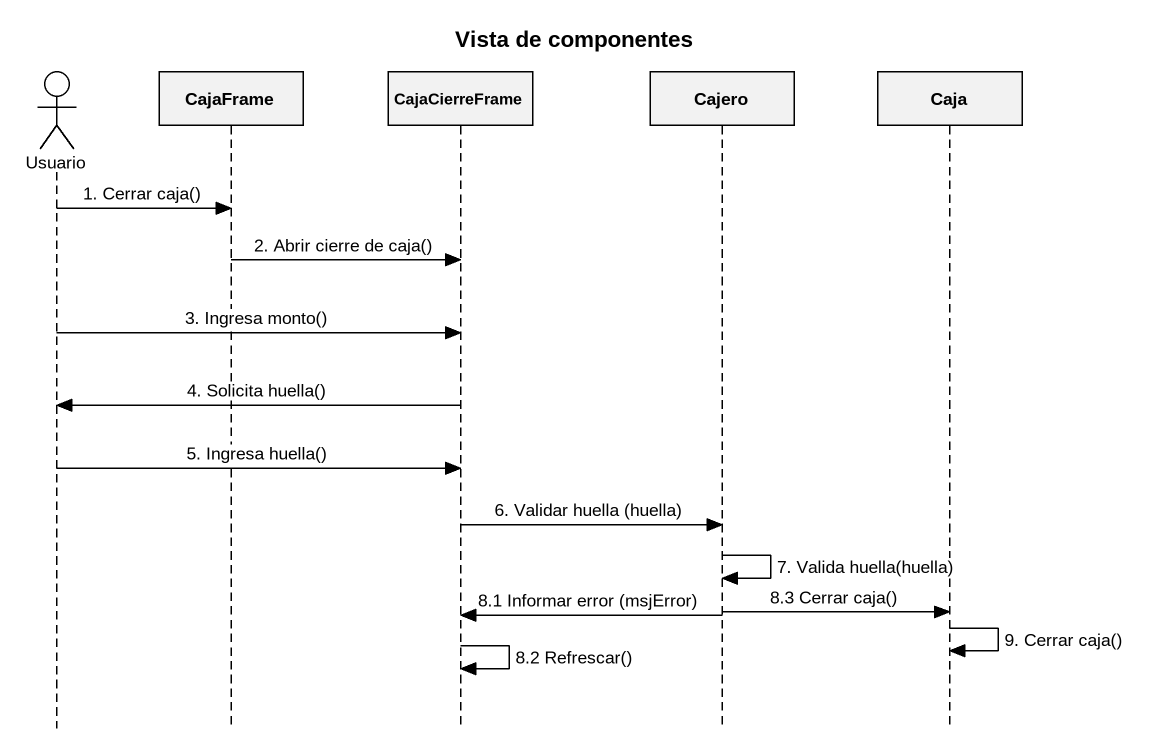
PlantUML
@startuml
title Vista de componentes
hide footbox
actor Usuario
participant CajaFrame
participant CajaCierreFrame
participant Cajero
participant Caja

Usuario -> CajaFrame : 1. Cerrar caja()
CajaFrame -> CajaCierreFrame : 2. Abrir cierre de caja()
Usuario -> CajaCierreFrame : 3. Ingresa monto()
CajaCierreFrame -> Usuario : 4. Solicita huella()
Usuario -> CajaCierreFrame : 5. Ingresa huella()
CajaCierreFrame -> Cajero : 6. Validar huella (huella)
Cajero -> Cajero : 7. Valida huella(huella)
Cajero -> Caja : 8.3 Cerrar caja()
Cajero -> CajaCierreFrame : 8.1 Informar error (msjError)
Caja -> Caja : 9. Cerrar caja()
CajaCierreFrame -> CajaCierreFrame : 8.2 Refrescar()
@enduml
